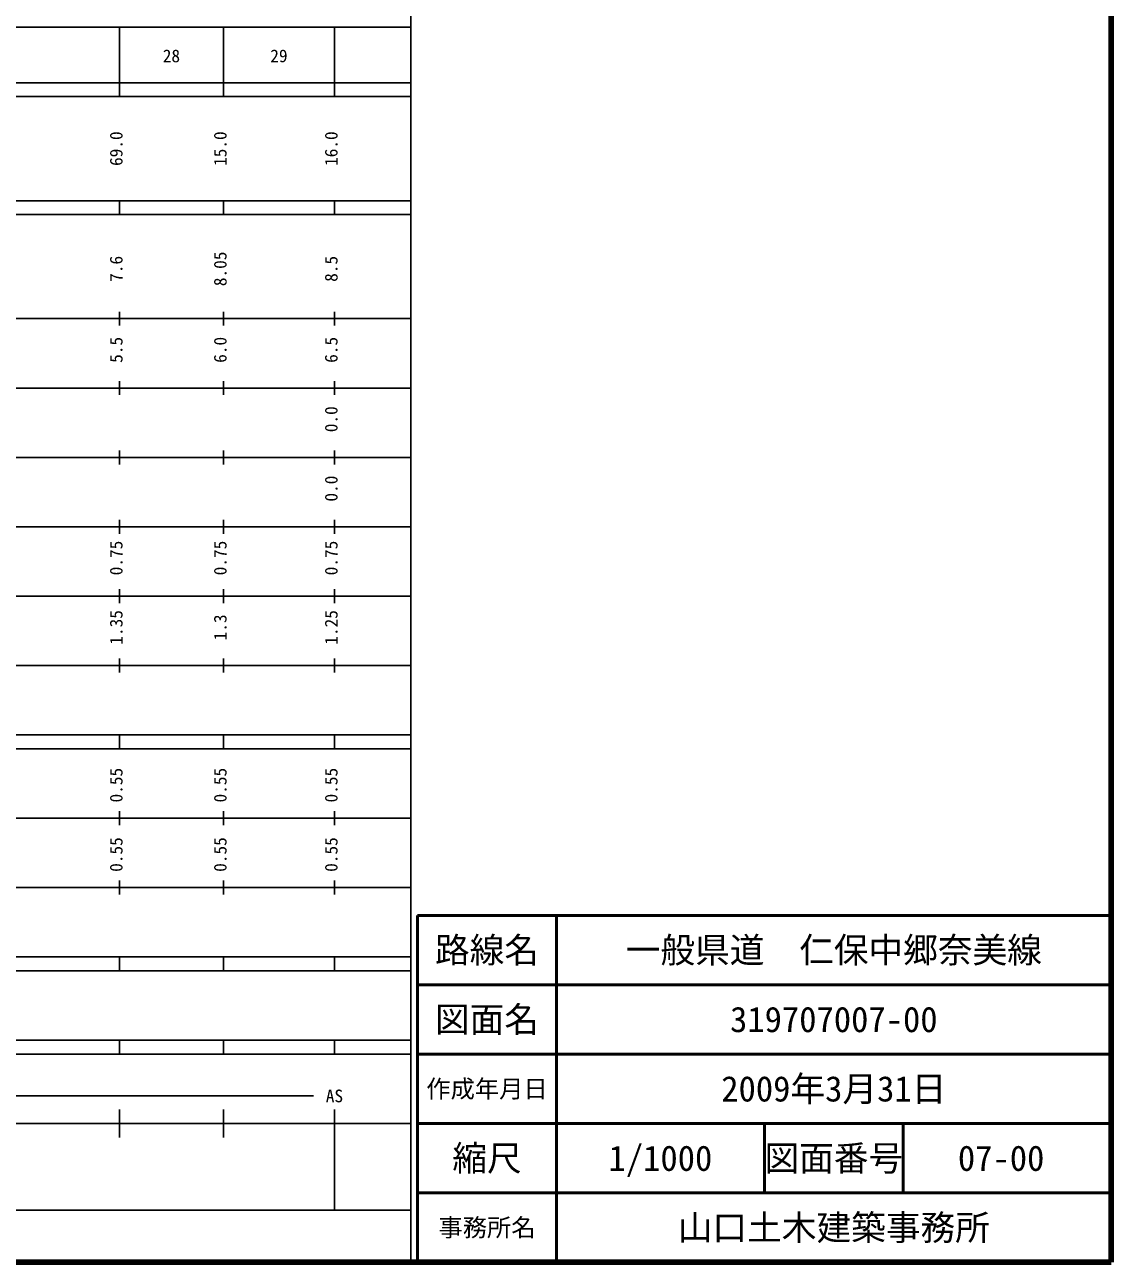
# Model space of a CAD drawing. Units: millimetres on the paper, enlarged 1000 times. Extents: x 40000 to 680000, y 20000 to 380000.
# Drawn here: x 523351 to 680000, y 20000 to 198357 of the extents above; entities that cross this region are included whole.
import ezdxf
from ezdxf.enums import TextEntityAlignment as Align

# ---------------------------------------------------------------- set-up
doc = ezdxf.new("R2010")
doc.units = ezdxf.units.MM
doc.header["$LTSCALE"] = 1000
for name, color, linetype, lineweight in [('M-TTL', 2, 'Continuous', 140), ('M-TTL-BAND', 7, 'Continuous', 25), ('M-TTL-FRAM', 2, 'Continuous', 50), ('M-TTL-LINE', 7, 'Continuous', 50)]:
    doc.layers.add(name, color=color, linetype=linetype, lineweight=lineweight)
doc.layers.add('M-TTL-TXT', color=7, linetype='Continuous')
doc.styles.add('ＭＳ ゴシック', font='')
doc.styles.get('ＭＳ ゴシック').set_extended_font_data('MS Gothic')

msp = doc.modelspace()

# ---------------------------------------------------------------- linework, layer by layer
at = {"layer": 'M-TTL'}
for p, q in [((680000, 20000), (680000, 380000)), ((40000, 20000), (680000, 20000))]:
    msp.add_line(p, q, dxfattribs=at)
at = {"layer": 'M-TTL-BAND'}
for p, q in [((579000, 20000), (579000, 370000)), ((68000, 198000), (579000, 198000)), ((537000, 188000), (537000, 198000)), ((552000, 188000), (552000, 198000)), ((568000, 188000), (568000, 198000)), ((40000, 190000), (579000, 190000)), ((40000, 188000), (579000, 188000)), ((40000, 173000), (579000, 173000)), ((537000, 171000), (537000, 173000)), ((552000, 171000), (552000, 173000)), ((568000, 171000), (568000, 173000)), ((40000, 171000), (579000, 171000)), ((537000, 155000), (537000, 157000)), ((552000, 155000), (552000, 157000)), ((568000, 155000), (568000, 157000)), ((40000, 156000), (579000, 156000)), ((537000, 145000), (537000, 147000)), ((552000, 145000), (552000, 147000)), ((568000, 145000), (568000, 147000)), ((46000, 146000), (579000, 146000)), ((52000, 136000), (579000, 136000)), ((537000, 135000), (537000, 137000)), ((552000, 135000), (552000, 137000)), ((568000, 135000), (568000, 137000)), ((537000, 125000), (537000, 127000)), ((552000, 125000), (552000, 127000)), ((568000, 125000), (568000, 127000)), ((46000, 126000), (579000, 126000)), ((52000, 116000), (579000, 116000)), ((537000, 115000), (537000, 117000)), ((552000, 115000), (552000, 117000)), ((568000, 115000), (568000, 117000)), ((46000, 106000), (579000, 106000)), ((537000, 105000), (537000, 107000)), ((552000, 105000), (552000, 107000)), ((568000, 105000), (568000, 107000)), ((40000, 96000), (579000, 96000)), ((537000, 94000), (537000, 96000)), ((552000, 94000), (552000, 96000)), ((568000, 94000), (568000, 96000)), ((40000, 94000), (579000, 94000)), ((49000, 84000), (579000, 84000)), ((537000, 83000), (537000, 85000)), ((552000, 83000), (552000, 85000)), ((568000, 83000), (568000, 85000)), ((537000, 73000), (537000, 75000)), ((552000, 73000), (552000, 75000)), ((568000, 73000), (568000, 75000)), ((40000, 74000), (579000, 74000)), ((40000, 64000), (579000, 64000)), ((537000, 62000), (537000, 64000)), ((552000, 62000), (552000, 64000)), ((568000, 62000), (568000, 64000)), ((40000, 62000), (579000, 62000)), ((40000, 52000), (579000, 52000)), ((537000, 50000), (537000, 52000)), ((552000, 50000), (552000, 52000)), ((568000, 50000), (568000, 52000)), ((40000, 50000), (579000, 50000)), ((71000, 44000), (565000, 44000)), ((537000, 38000), (537000, 42000)), ((552000, 38000), (552000, 42000)), ((568000, 27500), (568000, 42000)), ((40000, 40000), (579000, 40000)), ((68000, 27500), (579000, 27500))]:
    msp.add_line(p, q, dxfattribs=at)
at = {"layer": 'M-TTL-FRAM'}
for p, q in [((680000, 70000), (580000, 70000)), ((580000, 70000), (580000, 20000))]:
    msp.add_line(p, q, dxfattribs=at)
at = {"layer": 'M-TTL-LINE'}
for p, q in [((600000, 70000), (600000, 20000)), ((680000, 60000), (580000, 60000)), ((680000, 50000), (580000, 50000)), ((680000, 40000), (580000, 40000)), ((630000, 40000), (630000, 30000)), ((650000, 40000), (650000, 30000)), ((680000, 30000), (580000, 30000))]:
    msp.add_line(p, q, dxfattribs=at)

# ---------------------------------------------------------------- texts
at = {"layer": 'M-TTL-BAND', "style": 'ＭＳ ゴシック'}
for s, p in [('28', (544500, 192405)), ('29', (560000, 192405)), ('AS', (568000, 42500))]:
    msp.add_text(s, height=1833, dxfattribs=at).set_placement(p, align=Align.BOTTOM_CENTER)
for s, p in [('69.0', (538000, 180500)), ('15.0', (553000, 180500)), ('16.0', (569000, 180500)), ('7.6', (538000, 163174)), ('8.05', (553000, 163174)), ('8.5', (569000, 163174)), ('5.5', (538000, 151500)), ('6.0', (553000, 151500)), ('6.5', (569000, 151500)), ('0.0', (569000, 141500)), ('0.0', (569000, 131500)), ('0.75', (538000, 121500)), ('0.75', (553000, 121500)), ('0.75', (569000, 121500)), ('1.35', (538000, 111500)), ('1.3', (553000, 111500)), ('1.25', (569000, 111500)), ('0.55', (538000, 88764)), ('0.55', (553000, 88764)), ('0.55', (569000, 88764)), ('0.55', (538000, 78764)), ('0.55', (553000, 78764)), ('0.55', (569000, 78764))]:
    msp.add_text(s, height=1833, rotation=90, dxfattribs=at).set_placement(p, align=Align.BOTTOM_CENTER)
at = {"layer": 'M-TTL-TXT', "style": 'ＭＳ ゴシック'}
for s, height, p in [('路線名', 3666, (590000, 65000)), ('路線名', 3666, (590000, 65000)), ('一般県道\u3000仁保中郷奈美線', 3666, (640000, 65000)), ('図面名', 3666, (590000, 55000)), ('図面名', 3666, (590000, 55000)), ('319707007-00', 3666, (640000, 55000)), ('作成年月日', 2566, (590000, 45000)), ('作成年月日', 2566, (590000, 45000)), ('2009年3月31日', 3666, (640000, 45000)), ('縮尺', 3666, (590000, 35000)), ('縮尺', 3666, (590000, 35000)), ('1/1000', 3666, (615000, 35000)), ('図面番号', 3666, (640000, 35000)), ('図面番号', 3666, (640000, 35000)), ('07-00', 3666, (664125, 35000)), ('山口土木建築事務所', 3666, (640000, 25000)), ('事務所名', 2566, (590000, 25000)), ('事務所名', 2566, (590000, 25000))]:
    msp.add_text(s, height=height, dxfattribs=at).set_placement(p, align=Align.MIDDLE_CENTER)

doc.saveas('drawing.dxf')
